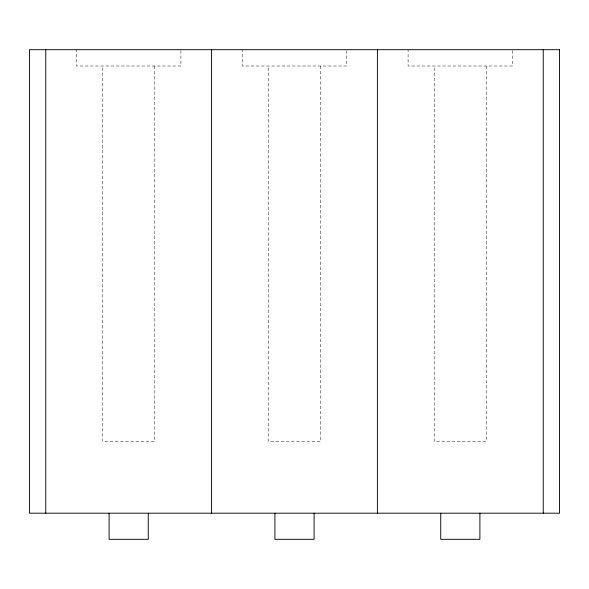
<?xml version="1.0" encoding="UTF-8"?>
<svg xmlns="http://www.w3.org/2000/svg" width="589" height="589" viewBox="0 0 589 589"><rect width="100%" height="100%" fill="white"/><g stroke="black" fill="none" stroke-linecap="round" stroke-linejoin="round"><path stroke-width="0.44" stroke-dasharray="2.94 2.21" d="M512.548 50.595L512.548 66.012L408.096 66.012L408.096 49.69M486.433 66.012L486.433 441.389L434.203 441.389L434.203 66.012M346.73 50.595L346.73 66.012L242.27 66.012L242.27 49.69M320.615 66.012L320.615 441.389L268.385 441.389L268.385 66.012M180.904 50.595L180.904 66.012L76.452 66.012L76.452 49.69M154.797 66.012L154.797 441.389L102.567 441.389L102.567 66.012"/><path stroke-width="0.88" d="M543.227 49.69L543.227 513.196M479.902 513.196L479.902 539.31L440.734 539.31L440.734 513.196M377.409 49.69L377.409 513.196M314.084 513.196L314.084 539.31L274.916 539.31L274.916 513.196M211.591 49.69L211.591 513.196M148.266 513.196L148.266 539.31L109.098 539.31L109.098 513.196M45.773 49.69L45.773 513.196M559.55 49.69L29.45 49.69L29.45 513.196L559.55 513.196L559.55 49.69"/></g></svg>
